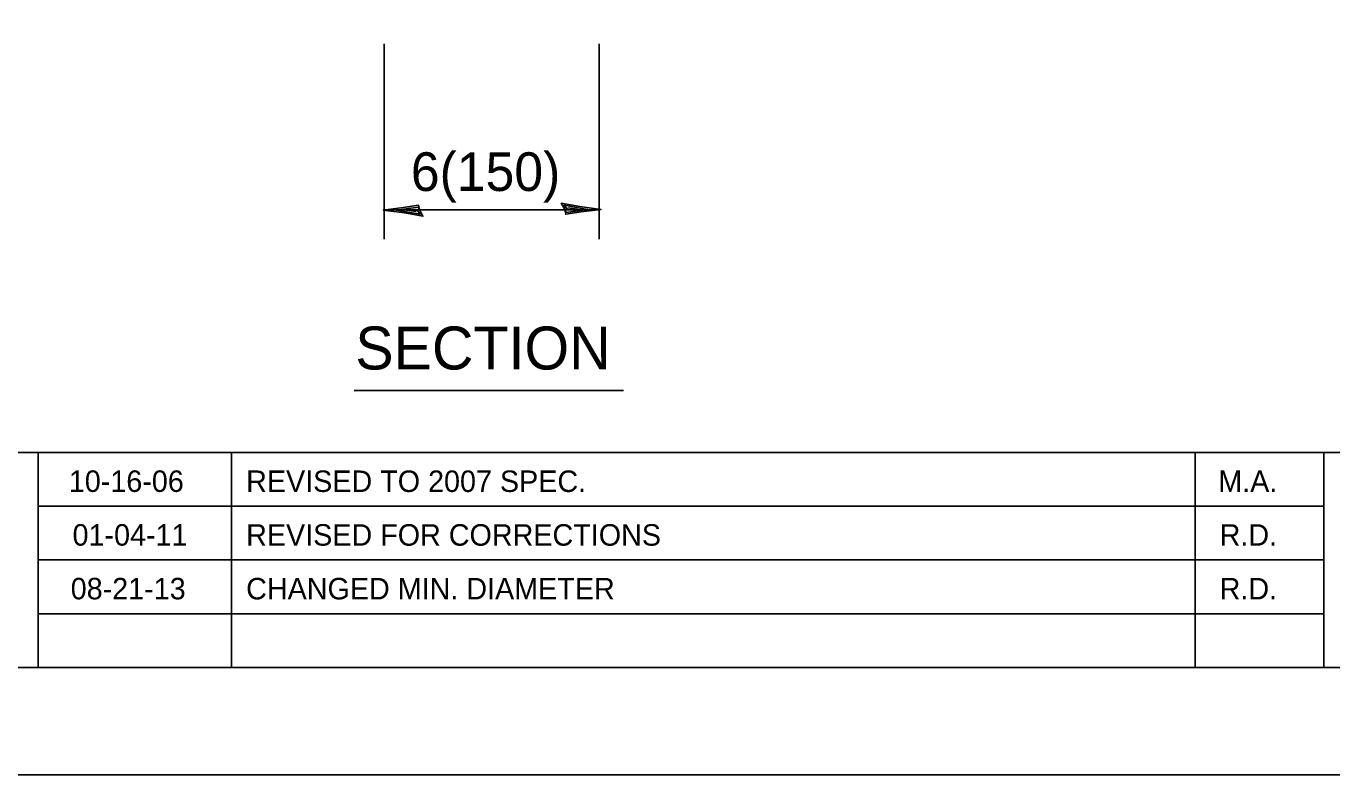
# Model space of a CAD drawing. Extents: x 96285 to 107900, y 69854 to 76557.
# Drawn here: x 101603.7 to 101907.7, y 69854.5 to 70028.7 of the extents above; entities that cross this region are included whole.
import ezdxf

# ---------------------------------------------------------------- set-up
doc = ezdxf.new("R2010")
doc.units = 0
for name, color, linetype in [('Sheets_50 Reference Boundary', 7, 'Continuous'), ('Sheets_General Details', 7, 'Continuous'), ('Sheets_Printer Plotting Border', 7, 'Continuous')]:
    doc.layers.add(name, color=color, linetype=linetype)

msp = doc.modelspace()

# ---------------------------------------------------------------- linework, layer by layer
at = {"layer": 'Sheets_50 Reference Boundary'}
msp.add_lwpolyline([(101297.13, 70929.49), (102872.13, 70929.49), (102872.13, 69929.5), (101297.13, 69929.5)], close=True, dxfattribs=at)
at = {"layer": 'Sheets_General Details'}
for p, q in [((101687.1, 70024.64), (101687.1, 69979.16)), ((101737.1, 70024.64), (101737.1, 69979.16)), ((101687.1, 69985.96), (101737.1, 69985.96)), ((101680.1, 69943.92), (101742.76, 69943.92)), ((101297.13, 69929.5), (102872.13, 69929.5)), ((101606.49, 69929.5), (101606.49, 69879.5)), ((101651.49, 69929.5), (101651.49, 69879.5)), ((101875.84, 69929.5), (101875.84, 69879.5)), ((101905.84, 69929.5), (101905.84, 69879.5)), ((101606.49, 69917), (101905.84, 69917)), ((101606.49, 69904.5), (101905.84, 69904.5)), ((101606.49, 69892), (101905.84, 69892)), ((102897.13, 69854.5), (101197.13, 69854.5))]:
    msp.add_line(p, q, dxfattribs=at)
msp.add_lwpolyline([(101297.13, 70929.5), (102872.13, 70929.5), (102872.13, 69879.5), (101297.13, 69879.5)], close=True, dxfattribs=at)
for points in [[(101695.34, 69985.81), (101695.05, 69987.07), (101691.47, 69986.52), (101686.86, 69985.93), (101691.78, 69985.26), (101696.09, 69984.5), (101695.34, 69985.81), (101694.95, 69986.64), (101689.96, 69985.93), (101695.42, 69984.97), (101694.61, 69986.04), (101692.31, 69985.89), (101694.52, 69985.56)], [(101729.04, 69986.21), (101729.33, 69984.95), (101732.91, 69985.5), (101737.52, 69986.09), (101732.6, 69986.76), (101728.29, 69987.52), (101729.04, 69986.21), (101729.43, 69985.38), (101734.42, 69986.09), (101728.96, 69987.05), (101729.77, 69985.98), (101732.06, 69986.12), (101729.86, 69986.46)]]:
    msp.add_lwpolyline(points, dxfattribs=at)
at = {"layer": 'Sheets_Printer Plotting Border'}
msp.add_lwpolyline([(101197.13, 69854.5), (102897.13, 69854.5), (102897.13, 70954.5), (101197.13, 70954.5)], close=True, dxfattribs=at)

# ---------------------------------------------------------------- texts
at = {"layer": 'Sheets_General Details'}
for s, height, p in [('6(150)', 9, (101693.28, 69990.37)), ('SECTION', 10, (101680.35, 69948.83)), ('10-16-06', 5, (101613.65, 69920.34)), ('REVISED TO 2007 SPEC.                          ', 5, (101654.93, 69920.33)), (' M.A. ', 5, (101879.4, 69920.33)), ('01-04-11', 5, (101614.52, 69907.84)), ('REVISED FOR CORRECTIONS                         ', 5, (101654.93, 69907.83)), (' R.D. ', 5, (101879.72, 69907.83)), ('08-21-13', 5, (101614.09, 69895.34)), ('CHANGED MIN. DIAMETER                          ', 5, (101654.93, 69895.33)), (' R.D. ', 5, (101879.72, 69895.33))]:
    msp.add_text(s, height=height, dxfattribs=at).set_placement(p)

doc.saveas('drawing.dxf')
